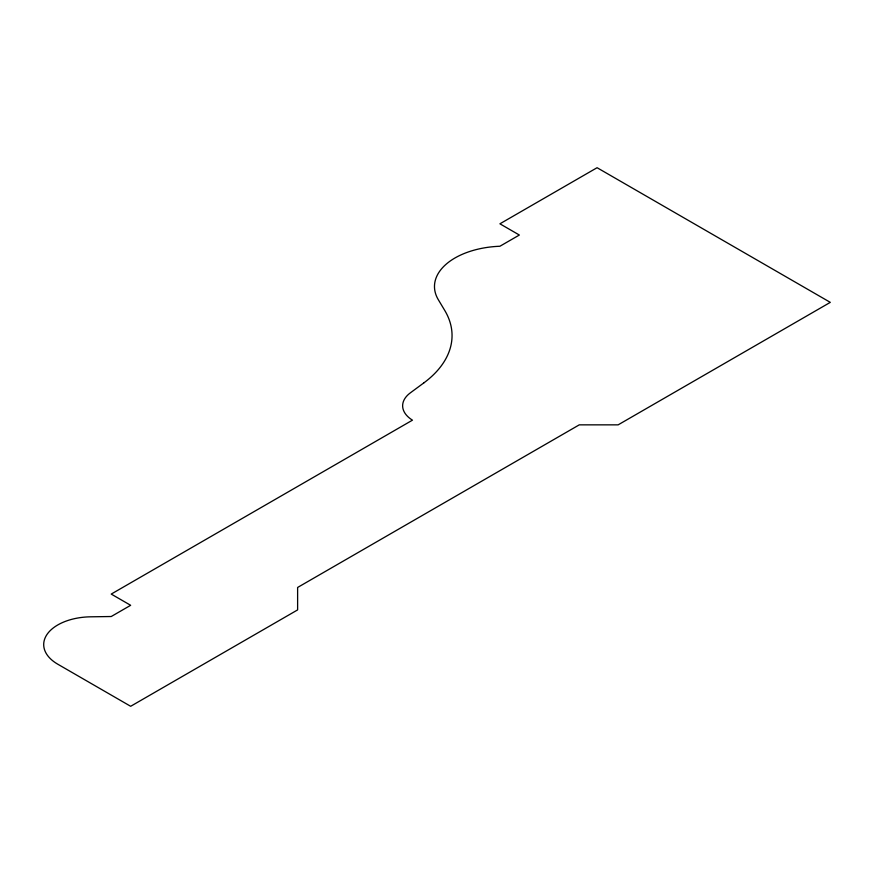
<?xml version="1.0" encoding="UTF-8"?>
<svg xmlns="http://www.w3.org/2000/svg" width="874" height="874" viewBox="0 0 874 874"><rect width="100%" height="100%" fill="white"/><g stroke="black" fill="none" stroke-linecap="round" stroke-linejoin="round"><path stroke-width="1.31" d="M423.759 382.954L410.376 392.83A36.446 21.042 0 0 0 412.462 420.165L111.227 594.08L130.663 605.3L111.227 616.52L90.623 616.815A48.103 27.771 0 0 0 47.141 634.262A48.103 27.771 0 0 0 57.782 664.207L130.663 706.29L297.619 609.899L297.619 587.459L579.265 424.851L618.136 424.851L830.3 302.36L597.084 167.71L499.917 223.81L519.353 235.03L499.917 246.25A69.909 40.357 0 0 0 438.322 299.716L444.735 310.423A133.241 76.934 0 0 1 423.759 382.954"/></g></svg>
